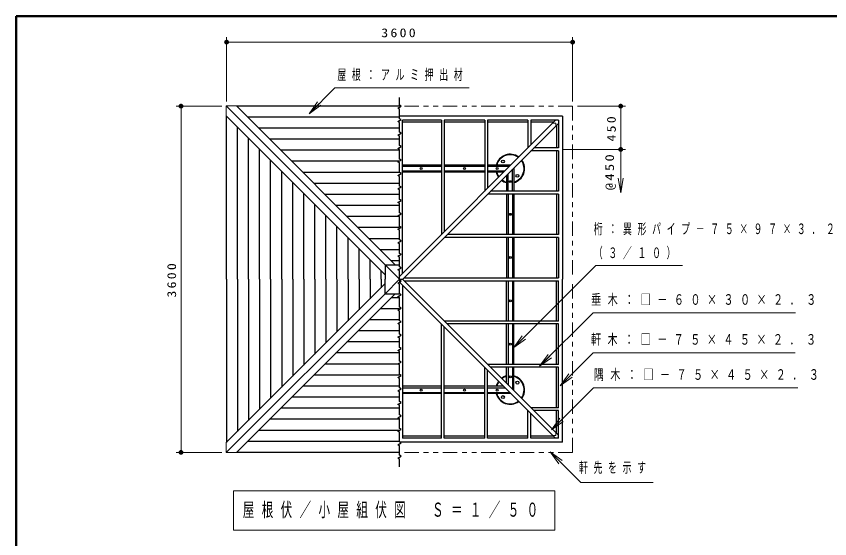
# Model space of a CAD drawing. Units: millimetres on the paper, with parts at other scales. Extents: x -365 to 0, y 0 to 257.
# Drawn here: x -365 to -195.8, y 148.4 to 257 of the extents above; entities that cross this region are included whole.
import ezdxf

# ---------------------------------------------------------------- set-up
doc = ezdxf.new("R2010")
doc.units = ezdxf.units.MM
doc.linetypes.add('USER1', pattern=[4.5, 2.5, -2])
doc.linetypes.add('USER3', pattern=[8, 3, -1, 1, -1, 1, -1])
doc.layers.add('LY_1', color=190, linetype='Continuous', lineweight=25)
doc.layers.add('LY_3', color=7, linetype='Continuous', lineweight=13)
doc.styles.add('ＭＳ ゴシック', font='')
doc.styles.get('ＭＳ ゴシック').set_extended_font_data('MS Gothic')

# ---------------------------------------------------------------- blocks, each defined once
blk = doc.blocks.new('filled_dot')
at = {"color": 0, "linetype": 'Continuous', "lineweight": -2, "const_width": 1.25}
blk.add_lwpolyline([(-0.625, 0, 1), (0.625, 0, 1)], format="xyb", close=True, dxfattribs=at)
blk = doc.blocks.new('open_arrow')
at = {"color": 0, "linetype": 'Continuous', "lineweight": -2}
blk.add_lwpolyline([(7.5, 1.25), (0, 0), (7.5, -1.25)], dxfattribs=at)

msp = doc.modelspace()

# ---------------------------------------------------------------- linework, layer by layer
at = {"layer": 'LY_1', "color": 7, "lineweight": 13}
for p, q in [((-321.251, 239.313), (-321.251, 252.625)), ((-249.25, 239.313), (-249.25, 252.625)), ((-321.251, 251.625), (-249.25, 251.625)), ((-304.082, 236.742), (-302.314, 239.216)), ((-304.082, 236.742), (-301.961, 238.863)), ((-322.251, 238.313), (-331.728, 238.313)), ((-330.728, 166.313), (-330.728, 238.313)), ((-301.607, 238.509), (-304.082, 236.742)), ((-248.251, 238.313), (-238.25, 238.313)), ((-239.25, 238.313), (-239.25, 229.313)), ((-251.19, 229.313), (-238.25, 229.313)), ((-239.25, 229.313), (-239.25, 220.313)), ((-261.501, 188.109), (-259.733, 190.584)), ((-261.501, 188.109), (-259.379, 190.23)), ((-259.026, 189.877), (-261.501, 188.109)), ((-256.123, 184.218), (-254.356, 186.692)), ((-256.123, 184.218), (-254.002, 186.339)), ((-253.648, 185.985), (-256.123, 184.218)), ((-251.814, 180.187), (-250.047, 182.662)), ((-251.814, 180.187), (-249.693, 182.308)), ((-249.34, 181.955), (-251.814, 180.187)), ((-253.663, 170.989), (-251.895, 173.464)), ((-253.663, 170.989), (-251.542, 173.11)), ((-251.188, 172.757), (-253.663, 170.989)), ((-322.251, 166.313), (-331.728, 166.313)), ((-252.134, 163.951), (-253.902, 166.426)), ((-253.902, 166.426), (-251.427, 164.658)), ((-253.902, 166.426), (-251.781, 164.304)), ((-319.775, 158.3), (-319.775, 150.166)), ((-252.975, 158.3), (-319.775, 158.3)), ((-252.975, 150.166), (-252.975, 158.3)), ((-319.775, 150.166), (-252.975, 150.166))]:
    msp.add_line(p, q, dxfattribs=at)
at = {"layer": 'LY_1', "color": 131}
for p, q in [((-288.251, 205.313), (-321.298, 238.36)), ((-288.251, 205.313), (-321.298, 238.36)), ((-286.165, 205.313), (-319.212, 238.36)), ((-288.251, 203.227), (-321.298, 236.274)), ((-288.251, 201.399), (-321.298, 168.352)), ((-288.251, 199.313), (-321.298, 166.266)), ((-288.251, 199.313), (-321.298, 166.266)), ((-286.165, 199.313), (-319.212, 166.266))]:
    msp.add_line(p, q, dxfattribs=at)
at = {"layer": 'LY_1', "color": 131, "lineweight": 13}
for p, q in [((-321.298, 236.274), (-321.298, 238.36)), ((-319.212, 238.36), (-321.298, 238.36)), ((-321.298, 168.352), (-321.298, 166.266)), ((-319.212, 166.266), (-321.298, 166.266))]:
    msp.add_line(p, q, dxfattribs=at)
at = {"layer": 'LY_1', "color": 4}
for p, q in [((-285.251, 238.313), (-319.165, 238.313)), ((-321.251, 202.313), (-321.251, 236.227)), ((-321.251, 202.313), (-321.251, 168.399)), ((-285.251, 166.313), (-319.165, 166.313))]:
    msp.add_line(p, q, dxfattribs=at)
at = {"layer": 'LY_1', "color": 7, "linetype": 'USER3', "lineweight": 13}
for p, q in [((-249.251, 238.313), (-285.251, 238.313)), ((-249.251, 238.313), (-249.251, 202.313)), ((-249.251, 166.313), (-249.251, 202.313)), ((-249.251, 166.313), (-285.251, 166.313))]:
    msp.add_line(p, q, dxfattribs=at)
at = {"layer": 'LY_1', "color": 12}
for p, q in [((-285.251, 236.034), (-316.885, 236.034)), ((-318.971, 202.313), (-318.971, 233.948)), ((-285.251, 233.735), (-314.587, 233.735)), ((-316.673, 202.313), (-316.673, 231.649)), ((-285.251, 231.436), (-312.288, 231.436)), ((-314.374, 202.313), (-314.374, 229.35)), ((-285.251, 229.138), (-309.989, 229.138)), ((-312.075, 202.313), (-312.075, 227.052)), ((-285.251, 226.839), (-307.69, 226.839)), ((-309.776, 202.313), (-309.776, 224.753)), ((-285.251, 224.54), (-305.391, 224.54)), ((-307.477, 202.313), (-307.477, 222.454)), ((-285.251, 222.241), (-303.093, 222.241)), ((-305.179, 202.313), (-305.179, 220.155)), ((-285.251, 219.942), (-300.794, 219.942)), ((-302.88, 202.313), (-302.88, 217.856)), ((-285.251, 217.644), (-298.495, 217.644)), ((-300.581, 202.313), (-300.581, 215.558)), ((-285.251, 215.345), (-296.196, 215.345)), ((-298.282, 202.313), (-298.282, 213.259)), ((-285.251, 213.046), (-293.897, 213.046)), ((-295.983, 202.313), (-295.983, 210.96)), ((-285.251, 210.747), (-291.599, 210.747)), ((-293.685, 202.313), (-293.685, 208.661)), ((-285.251, 208.448), (-289.3, 208.448)), ((-291.386, 202.313), (-291.386, 206.363)), ((-285.251, 206.15), (-287.001, 206.15)), ((-289.087, 202.313), (-289.087, 204.064)), ((-318.971, 202.313), (-318.971, 170.679)), ((-316.673, 202.313), (-316.673, 172.977)), ((-314.374, 202.313), (-314.374, 175.276)), ((-312.075, 202.313), (-312.075, 177.575)), ((-309.776, 202.313), (-309.776, 179.874)), ((-307.477, 202.313), (-307.477, 182.173)), ((-305.179, 202.313), (-305.179, 184.471)), ((-302.88, 202.313), (-302.88, 186.77)), ((-300.581, 202.313), (-300.581, 189.069)), ((-298.282, 202.313), (-298.282, 191.368)), ((-295.983, 202.313), (-295.983, 193.666)), ((-293.685, 202.313), (-293.685, 195.965)), ((-291.386, 202.313), (-291.386, 198.264)), ((-289.087, 202.313), (-289.087, 200.563)), ((-285.251, 198.477), (-287.001, 198.477)), ((-285.251, 196.178), (-289.3, 196.178)), ((-285.251, 193.879), (-291.599, 193.879)), ((-285.251, 191.581), (-293.897, 191.581)), ((-285.251, 189.282), (-296.196, 189.282)), ((-285.251, 186.983), (-298.495, 186.983)), ((-285.251, 184.684), (-300.794, 184.684)), ((-285.251, 182.385), (-303.093, 182.385)), ((-285.251, 180.087), (-305.391, 180.087)), ((-285.251, 177.788), (-307.69, 177.788)), ((-285.251, 175.489), (-309.989, 175.489)), ((-285.251, 173.19), (-312.288, 173.19)), ((-285.251, 170.891), (-314.587, 170.891)), ((-285.251, 168.593), (-316.885, 168.593))]:
    msp.add_line(p, q, dxfattribs=at)
at = {"layer": 'LY_1', "color": 7}
for p, q in [((-251.351, 236.213), (-285.251, 236.213)), ((-285.215, 202.985), (-252.827, 235.374)), ((-284.651, 203.55), (-284.651, 235.374)), ((-276.551, 235.374), (-284.651, 235.374)), ((-276.551, 235.374), (-276.551, 211.65)), ((-275.951, 235.374), (-275.951, 212.25)), ((-267.551, 235.374), (-275.951, 235.374)), ((-267.551, 235.374), (-267.551, 220.65)), ((-258.551, 235.374), (-266.951, 235.374)), ((-266.951, 235.374), (-266.951, 221.25)), ((-258.551, 235.374), (-258.551, 229.65)), ((-257.951, 235.374), (-257.951, 230.25)), ((-252.19, 235.374), (-257.951, 235.374)), ((-252.19, 235.374), (-252.19, 229.613)), ((-251.351, 236.213), (-251.351, 202.313)), ((-276.551, 234.965), (-284.651, 234.965)), ((-284.579, 202.349), (-252.19, 234.737)), ((-267.551, 234.965), (-275.951, 234.965)), ((-258.551, 234.965), (-266.951, 234.965)), ((-253.235, 234.965), (-257.951, 234.965)), ((-252.599, 234.329), (-252.599, 229.613)), ((-252.19, 229.013), (-257.914, 229.013)), ((-252.19, 229.613), (-257.314, 229.613)), ((-252.599, 229.013), (-252.599, 220.613)), ((-252.19, 229.013), (-252.19, 220.613)), ((-276.551, 226.063), (-284.651, 226.063)), ((-284.651, 225.827), (-276.551, 225.827)), ((-267.551, 226.063), (-275.951, 226.063)), ((-275.951, 225.827), (-267.551, 225.827)), ((-262.136, 226.063), (-266.951, 226.063)), ((-266.951, 225.827), (-262.372, 225.827)), ((-261.737, 220.613), (-261.737, 225.192)), ((-261.501, 225.428), (-261.501, 220.613)), ((-284.651, 224.869), (-276.551, 224.869)), ((-276.551, 224.563), (-284.651, 224.563)), ((-275.951, 224.869), (-267.551, 224.869)), ((-267.551, 224.563), (-275.951, 224.563)), ((-266.951, 224.869), (-263.33, 224.869)), ((-263.636, 224.563), (-266.951, 224.563)), ((-263.001, 223.928), (-263.001, 220.613)), ((-262.695, 220.613), (-262.695, 224.234)), ((-252.19, 220.013), (-266.914, 220.013)), ((-252.19, 220.613), (-266.314, 220.613)), ((-263.001, 220.013), (-263.001, 211.613)), ((-262.695, 220.013), (-262.695, 211.613)), ((-261.737, 220.013), (-261.737, 211.613)), ((-261.501, 220.013), (-261.501, 211.613)), ((-252.599, 220.013), (-252.599, 211.613)), ((-252.19, 220.013), (-252.19, 211.613)), ((-252.19, 211.613), (-275.314, 211.613)), ((-252.19, 211.013), (-275.914, 211.013)), ((-263.001, 211.013), (-263.001, 202.613)), ((-262.695, 211.013), (-262.695, 202.613)), ((-261.737, 211.013), (-261.737, 202.613)), ((-261.501, 211.013), (-261.501, 202.613)), ((-252.599, 211.013), (-252.599, 202.613)), ((-252.19, 211.013), (-252.19, 202.613)), ((-285.251, 202.313), (-285.251, 203.02)), ((-285.251, 202.313), (-284.544, 202.313)), ((-285.251, 202.313), (-285.251, 201.606)), ((-285.251, 202.313), (-284.544, 202.313)), ((-285.215, 201.642), (-252.827, 169.253)), ((-284.579, 202.278), (-252.19, 169.889)), ((-284.314, 202.613), (-252.19, 202.613)), ((-284.314, 202.013), (-252.19, 202.013)), ((-263.001, 193.613), (-263.001, 202.013)), ((-262.695, 202.013), (-262.695, 193.613)), ((-261.737, 202.013), (-261.737, 193.613)), ((-261.501, 193.613), (-261.501, 202.013)), ((-252.599, 193.613), (-252.599, 202.013)), ((-252.19, 193.613), (-252.19, 202.013)), ((-251.351, 168.413), (-251.351, 202.313)), ((-284.651, 201.077), (-284.651, 169.253)), ((-276.551, 169.253), (-276.551, 192.977)), ((-252.19, 193.613), (-275.914, 193.613)), ((-252.19, 193.013), (-275.314, 193.013)), ((-263.001, 184.613), (-263.001, 193.013)), ((-262.695, 193.013), (-262.695, 184.613)), ((-261.737, 193.013), (-261.737, 184.613)), ((-261.501, 184.613), (-261.501, 193.013)), ((-252.599, 184.613), (-252.599, 193.013)), ((-252.19, 184.613), (-252.19, 193.013)), ((-275.951, 169.253), (-275.951, 192.377)), ((-252.19, 184.613), (-266.914, 184.613)), ((-267.551, 169.253), (-267.551, 183.977)), ((-266.951, 169.253), (-266.951, 183.377)), ((-252.19, 184.013), (-266.314, 184.013)), ((-263.001, 180.699), (-263.001, 184.013)), ((-262.695, 184.013), (-262.695, 180.393)), ((-261.737, 184.013), (-261.737, 179.435)), ((-261.501, 179.199), (-261.501, 184.013)), ((-252.599, 175.613), (-252.599, 184.013)), ((-252.19, 175.613), (-252.19, 184.013)), ((-276.551, 180.063), (-284.651, 180.063)), ((-284.651, 179.758), (-276.551, 179.758)), ((-267.551, 180.063), (-275.951, 180.063)), ((-275.951, 179.758), (-267.551, 179.758)), ((-263.636, 180.063), (-266.951, 180.063)), ((-266.951, 179.758), (-263.33, 179.758)), ((-284.651, 178.8), (-276.551, 178.8)), ((-276.551, 178.563), (-284.651, 178.563)), ((-275.951, 178.8), (-267.551, 178.8)), ((-267.551, 178.563), (-275.951, 178.563)), ((-266.951, 178.8), (-262.372, 178.8)), ((-262.136, 178.563), (-266.951, 178.563)), ((-258.551, 169.253), (-258.551, 174.977)), ((-257.951, 169.253), (-257.951, 174.377)), ((-252.19, 175.613), (-257.914, 175.613)), ((-252.19, 175.013), (-257.314, 175.013)), ((-252.599, 170.298), (-252.599, 175.013)), ((-252.19, 169.253), (-252.19, 175.013)), ((-276.551, 169.661), (-284.651, 169.661)), ((-276.551, 169.253), (-284.651, 169.253)), ((-267.551, 169.661), (-275.951, 169.661)), ((-267.551, 169.253), (-275.951, 169.253)), ((-258.551, 169.661), (-266.951, 169.661)), ((-258.551, 169.253), (-266.951, 169.253)), ((-253.235, 169.661), (-257.951, 169.661)), ((-252.19, 169.253), (-257.951, 169.253)), ((-251.351, 168.413), (-285.251, 168.413))]:
    msp.add_line(p, q, dxfattribs=at)
at = {"layer": 'LY_1', "color": 7, "linetype": 'USER1', "lineweight": 13}
for p, q in [((-252.774, 234.79), (-253.411, 234.79)), ((-252.774, 234.79), (-252.774, 234.153)), ((-252.774, 169.837), (-253.411, 169.837)), ((-252.774, 169.837), (-252.774, 170.473))]:
    msp.add_line(p, q, dxfattribs=at)
at = {"layer": 'LY_1', "color": 2}
for p, q in [((-288.251, 205.313), (-288.251, 202.313)), ((-285.251, 202.313), (-288.251, 205.313)), ((-288.251, 205.313), (-285.251, 205.313)), ((-285.251, 202.313), (-288.251, 205.313)), ((-285.251, 202.313), (-288.251, 199.313)), ((-288.251, 199.313), (-288.251, 202.313)), ((-285.251, 202.313), (-288.251, 199.313)), ((-288.251, 199.313), (-285.251, 199.313))]:
    msp.add_line(p, q, dxfattribs=at)
at = {"layer": 'LY_1', "color": 7, "lineweight": 13}
for points in [[(-304.082, 236.742), (-298.733, 242.091), (-270.791, 242.091)], [(-261.501, 188.109), (-244.43, 205.179), (-226.419, 205.179)], [(-256.123, 184.218), (-245.006, 195.335), (-202.916, 195.335)], [(-251.814, 180.187), (-244.961, 187.041), (-202.961, 187.041)], [(-253.663, 170.989), (-244.916, 179.736), (-202.375, 179.736)], [(-253.902, 166.426), (-247.538, 160.062), (-232.522, 160.062)]]:
    msp.add_lwpolyline(points, dxfattribs=at)
at = {"layer": 'LY_1', "color": 7}
msp.add_lwpolyline([(-285.251, 163.32), (-285.251, 164.904), (-285.597, 165.104), (-284.904, 165.504), (-285.251, 165.704), (-285.251, 167.704), (-285.597, 167.904), (-284.904, 168.304), (-285.251, 168.504), (-285.251, 170.504), (-285.597, 170.704), (-284.904, 171.104), (-285.251, 171.304), (-285.251, 173.304), (-285.597, 173.504), (-284.904, 173.904), (-285.251, 174.104), (-285.251, 176.104), (-285.597, 176.304), (-284.904, 176.704), (-285.251, 176.904), (-285.251, 178.904), (-285.597, 179.104), (-284.904, 179.504), (-285.251, 179.704), (-285.251, 181.704), (-285.597, 181.904), (-284.904, 182.304), (-285.251, 182.504), (-285.251, 184.504), (-285.597, 184.704), (-284.904, 185.104), (-285.251, 185.304), (-285.251, 187.304), (-285.597, 187.504), (-284.904, 187.904), (-285.251, 188.104), (-285.251, 190.104), (-285.597, 190.304), (-284.904, 190.704), (-285.251, 190.904), (-285.251, 192.904), (-285.597, 193.104), (-284.904, 193.504), (-285.251, 193.704), (-285.251, 195.704), (-285.597, 195.904), (-284.904, 196.304), (-285.251, 196.504), (-285.251, 198.504), (-285.597, 198.704), (-284.904, 199.104), (-285.251, 199.304), (-285.251, 201.304), (-285.597, 201.504), (-284.904, 201.904), (-285.251, 202.104), (-285.251, 204.104), (-285.597, 204.304), (-284.904, 204.704), (-285.251, 204.904), (-285.251, 206.904), (-285.597, 207.104), (-284.904, 207.504), (-285.251, 207.704), (-285.251, 209.704), (-285.597, 209.904), (-284.904, 210.304), (-285.251, 210.504), (-285.251, 212.504), (-285.597, 212.704), (-284.904, 213.104), (-285.251, 213.304), (-285.251, 215.304), (-285.597, 215.504), (-284.904, 215.904), (-285.251, 216.104), (-285.251, 218.104), (-285.597, 218.304), (-284.904, 218.704), (-285.251, 218.904), (-285.251, 220.904), (-285.597, 221.104), (-284.904, 221.504), (-285.251, 221.704), (-285.251, 223.704), (-285.597, 223.904), (-284.904, 224.304), (-285.251, 224.504), (-285.251, 226.504), (-285.597, 226.704), (-284.904, 227.104), (-285.251, 227.304), (-285.251, 229.304), (-285.597, 229.504), (-284.904, 229.904), (-285.251, 230.104), (-285.251, 232.104), (-285.597, 232.304), (-284.904, 232.704), (-285.251, 232.904), (-285.251, 234.904), (-285.597, 235.104), (-284.904, 235.504), (-285.251, 235.704), (-285.251, 237.704), (-285.597, 237.904), (-284.904, 238.304), (-285.251, 238.504), (-285.251, 240.088)], dxfattribs=at)
for centre, radius in [((-263.751, 226.813), 0.3), ((-280.751, 225.348), 0.2), ((-271.751, 225.348), 0.2), ((-264.951, 225.348), 0.2), ((-260.751, 223.813), 0.3), ((-262.216, 222.613), 0.2), ((-262.216, 215.813), 0.2), ((-262.216, 206.813), 0.2), ((-262.216, 197.813), 0.2), ((-262.216, 188.813), 0.2), ((-262.216, 182.013), 0.2), ((-260.751, 180.813), 0.3), ((-280.751, 179.279), 0.2), ((-271.751, 179.279), 0.2), ((-264.951, 179.279), 0.2), ((-263.751, 177.813), 0.3)]:
    msp.add_circle(centre, radius, dxfattribs=at)
for centre, radius, start, end in [((-262.251, 225.313), 3, 53.60843, 165.52249), ((-262.251, 225.313), 2.9, 53.90765, 165.01177), ((-262.251, 225.313), 3, 284.47751, 36.39129), ((-262.251, 225.313), 2.9, 284.98823, 36.09207), ((-262.251, 225.313), 3, 194.47751, 216.39157), ((-262.251, 225.313), 2.9, 194.98823, 216.09235), ((-262.251, 225.313), 3, 233.6087, 255.52249), ((-262.251, 225.313), 2.9, 233.90793, 255.01177), ((-262.251, 179.313), 3, 143.60843, 165.52249), ((-262.251, 179.313), 3, 104.47751, 126.3913), ((-262.251, 179.313), 2.9, 104.98823, 126.09207), ((-262.251, 179.313), 3, 323.60871, 75.52249), ((-262.251, 179.313), 2.9, 323.90793, 75.01177), ((-262.251, 179.313), 2.9, 143.90765, 165.01177), ((-262.251, 179.313), 3, 194.47751, 306.39157), ((-262.251, 179.313), 2.9, 194.98823, 306.09235)]:
    msp.add_arc(centre, radius, start, end, dxfattribs=at)
at = {"layer": 'LY_3', "lineweight": 50}
for p, q in [((-365, 257), (-365, 0)), ((0, 257), (-365, 257))]:
    msp.add_line(p, q, dxfattribs=at)

# ---------------------------------------------------------------- block references
at = {"layer": 'LY_1', "color": 7, "lineweight": 13, "xscale": 0.4, "yscale": 0.4}
msp.add_blockref('filled_dot', (-321.251, 251.625), dxfattribs=at)
at = {"layer": 'LY_1', "color": 7, "lineweight": 13}
for name, p, xscale, yscale, rotation in [('filled_dot', (-249.25, 251.625), 0.4, 0.4, 180), ('filled_dot', (-330.728, 238.313), 0.4, 0.4, 270), ('filled_dot', (-239.25, 238.313), 0.4, 0.4, 270), ('filled_dot', (-239.25, 229.313), 0.4, 0.4, 90), ('filled_dot', (-239.25, 229.313), 0.399, 0.399, 270), ('open_arrow', (-239.25, 220.313), 0.399, 0.399, 90), ('filled_dot', (-330.728, 166.313), 0.4, 0.4, 90)]:
    msp.add_blockref(name, p, dxfattribs=dict(at, xscale=xscale, yscale=yscale, rotation=rotation))

# ---------------------------------------------------------------- texts
at = {"layer": 'LY_1', "color": 7, "style": 'ＭＳ ゴシック'}
for s, insert, char_height, attachment_point in [('\\T1.33;\\W1.15;3600', (-285.251, 252.625), 1.833, 8), ('\\T1.64;\\W0.6;屋根：アルミ押出材', (-298.208, 244.741), 2.199, 4), ('\\T1.64;\\W0.6;桁：異形パイプ－７５×９７×３．２', (-244.84, 212.679), 2.199, 4), ('\\T1.64;\\W0.6;（３／１０）', (-244.84, 207.679), 2.199, 4), ('\\T1.64;\\W0.7;垂木：□－６０×３０×２．３', (-245.409, 197.985), 2.199, 4), ('\\T1.64;\\W0.7;軒木：□－７５×４５×２．３', (-245.442, 189.691), 2.199, 4), ('\\T1.64;\\W0.7;隅木：□－７５×４５×２．３', (-244.856, 182.386), 2.199, 4), ('\\T1.64;\\W0.6;軒先を示す', (-247.939, 163.062), 2.199, 4), ('\\T1.64;\\W0.6;屋根伏／小屋組伏図\u3000Ｓ＝１／５０', (-286.375, 154.233), 2.933, 5)]:
    msp.add_mtext(s, dxfattribs=dict(at, insert=insert, char_height=char_height, attachment_point=attachment_point))
at = {"layer": 'LY_1', "color": 7, "char_height": 1.833, "attachment_point": 8, "rotation": 90, "style": 'ＭＳ ゴシック'}
for s, insert in [('\\T1.33;\\W1.15;450', (-240.25, 233.813)), ('\\T1.33;\\W1.2;@450', (-240.25, 224.813)), ('\\T1.33;\\W1.15;3600', (-331.728, 202.313))]:
    msp.add_mtext(s, dxfattribs=dict(at, insert=insert))

doc.saveas('drawing.dxf')
